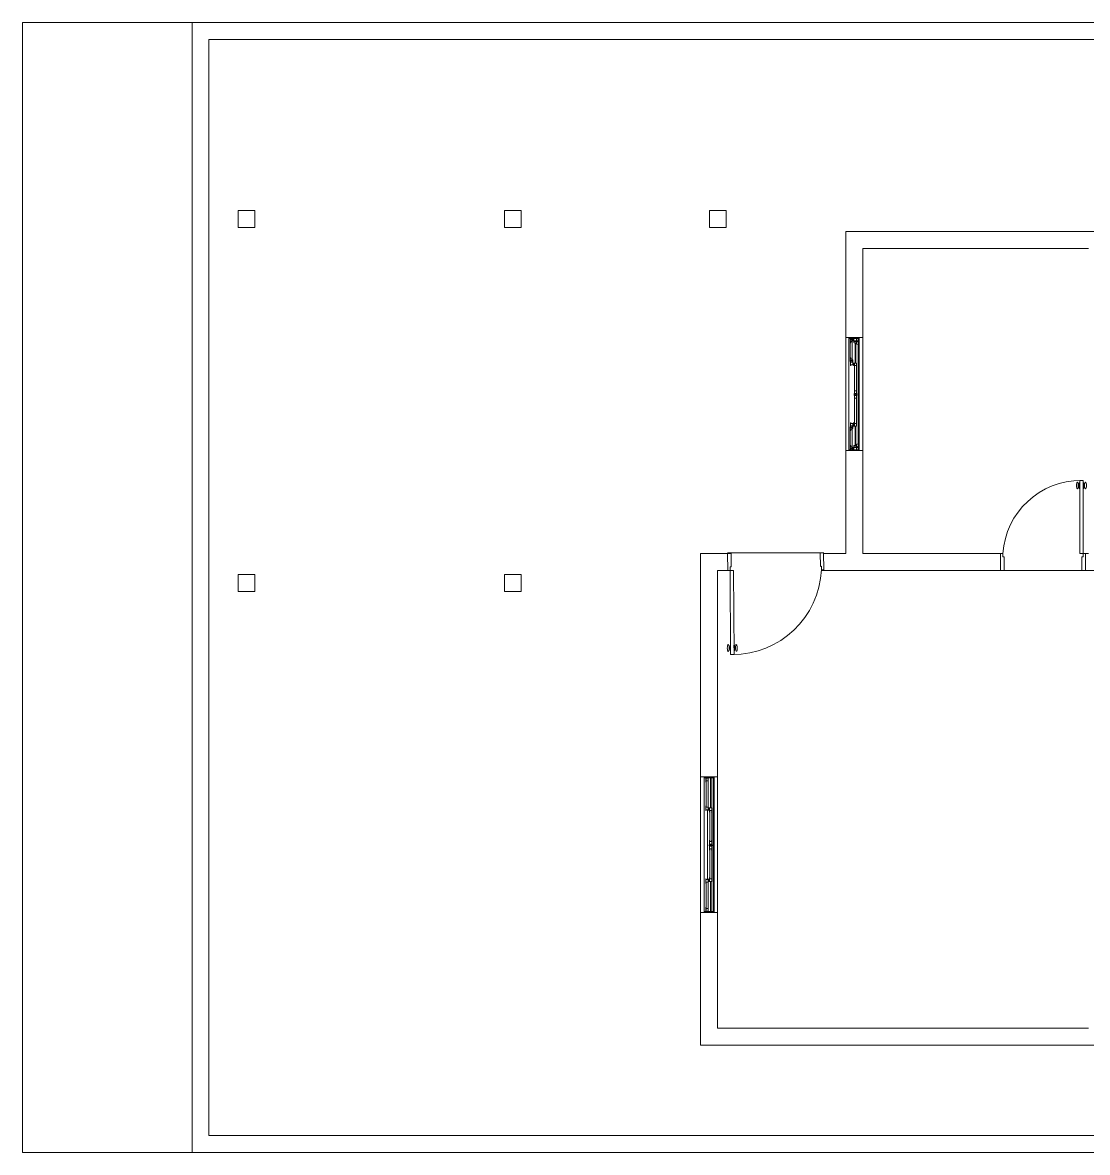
# Model space of a CAD drawing. Header units: metres. Extents: x 1628 to 1845, y 824 to 931.
# Drawn here: x 1754.82 to 1764.25, y 921.43 to 931.43 of the extents above; entities that cross this region are included whole.
import ezdxf

# ---------------------------------------------------------------- set-up
doc = ezdxf.new("R2010")
doc.units = ezdxf.units.M
doc.header["$LTSCALE"] = 0.15
doc.layers.get('0').update_dxf_attribs({"lineweight": 0, "plot": 0})
doc.layers.add('Alvenaria', color=170, linetype='Continuous', lineweight=0)
doc.layers.add('Caixilho', color=120, linetype='Continuous', lineweight=0)

# ---------------------------------------------------------------- blocks, each defined once
blk = doc.blocks.new('JCS4F_CS120')
for p, q in [((0, 90), (1200, 90)), ((1200, 0), (0, 0)), ((7.4, 81.9), (1192.6, 81.9)), ((7.4, 61.5), (274.3, 61.5)), ((7.4, 55.7), (274.3, 55.7)), ((925.7, 61.5), (1192.6, 61.5)), ((925.7, 55.7), (1192.6, 55.7))]:
    blk.add_line(p, q)
for points in [[(7.4, 35.6), (17.4, 35.6), (17.4, 37), (7.4, 37), (7.4, 82.2), (20, 82.2), (20, 83.6), (7.4, 83.6), (6.5, 84.1), (6, 83.6), (1.4, 83.6), (1.4, 88.6), (6, 88.6), (6.5, 88.1), (7.4, 88.6), (7.4, 90), (0, 90), (0, 77.2), (1.4, 77.2), (1.4, 82.2), (5.9, 82.2), (5.9, 7.8), (1.4, 7.8), (1.4, 12.8), (0, 12.8), (0, 0), (7.4, 0), (7.4, 1.4), (6.5, 1.9), (6, 1.4), (1.4, 1.4), (1.4, 6.4), (6, 6.4), (6.5, 5.9), (7.4, 6.4), (7.4, 16.6), (17.4, 16.6), (17.4, 18), (7.4, 18)], [(1192.6, 35.6), (1182.6, 35.6), (1182.6, 37), (1192.6, 37), (1192.6, 82.2), (1180, 82.2), (1180, 83.6), (1192.6, 83.6), (1193.5, 84.1), (1194, 83.6), (1198.6, 83.6), (1198.6, 88.6), (1194, 88.6), (1193.5, 88.1), (1192.6, 88.6), (1192.6, 90), (1200, 90), (1200, 77.2), (1198.6, 77.2), (1198.6, 82.2), (1194.1, 82.2), (1194.1, 7.8), (1198.6, 7.8), (1198.6, 12.8), (1200, 12.8), (1200, 0), (1192.6, 0), (1192.6, 1.4), (1193.5, 1.9), (1194, 1.4), (1198.6, 1.4), (1198.6, 6.4), (1194, 6.4), (1193.5, 5.9), (1192.6, 6.4), (1192.6, 16.6), (1182.6, 16.6), (1182.6, 18), (1192.6, 18)]]:
    blk.add_lwpolyline(points, close=True)
for points in [[(13.4, 18.1), (15.9, 18.1), (15.9, 18.4), (17.4, 18.4), (17.4, 16.8), (45.8, 16.8), (45.8, 18), (44.3, 18), (44.3, 20.8), (43.1, 20.8), (43.1, 18), (35.3, 18), (35.3, 35.6), (43.1, 35.6), (43.1, 32.8), (44.3, 32.8), (44.3, 35.6), (45.8, 35.6), (45.8, 36.8), (17.4, 36.8), (17.4, 35.2), (15.9, 35.2), (15.9, 35.5), (13.4, 35.5), (9.8, 34.5, 1), (10.2, 33.4), (13.6, 34.3), (18.6, 34.3), (18.6, 35.6), (34.1, 35.6), (34.1, 18), (18.6, 18), (18.6, 19.3), (13.6, 19.3), (10.2, 20.2, 1), (9.8, 19.1)], [(285.7, 45.3), (285.7, 44.3), (284.5, 44.3), (284.5, 43), (290, 43), (290, 44.3), (288.7, 44.3), (288.7, 45.3), (294.2, 45.3, -0.414214), (297.5, 42.1), (296.3, 42.1), (296.3, 42.1, 0.414214), (294.2, 44.1), (291.3, 44.1), (291.3, 18), (294.2, 18, 0.414214), (296.3, 20.1), (296.3, 20.1), (297.5, 20.1), (297.5, 20.1, -0.414214), (294.2, 16.8), (256.4, 16.8), (256.4, 18), (268.4, 18), (268.4, 35.6), (256.4, 35.6), (256.4, 36.8), (290.1, 36.8), (290.1, 41.3), (283.1, 41.9), (283.1, 43.5), (276.3, 44.1, -0.957391), (276.4, 45.3)], [(601.6, 63.4, 0.662016), (602.1, 63.2), (602.8, 63.9), (607.4, 63.1, 1.000039), (607.6, 64.3), (599.3, 65.8), (599.3, 70.1, 0.414342), (598.8, 70.6), (597.5, 70.6, 0.198923), (596.8, 70.3), (595.4, 68.9, -0.198886), (594.7, 68.6), (560.7, 68.6, 0.414214), (560.2, 68.1), (560.2, 64.6), (561.4, 64.6), (561.4, 67.4), (572.2, 67.4), (572.2, 49.8), (561.4, 49.8), (561.4, 52.6), (560.2, 52.6), (560.2, 49.1, 0.414214), (560.7, 48.6), (594.7, 48.6, -0.198886), (595.4, 48.3), (596.8, 46.9, 0.198923), (597.5, 46.6), (598.8, 46.6, 0.414342), (599.3, 47.1), (599.3, 51.4), (607.6, 52.9, 1.000039), (607.4, 54.1), (602.8, 53.3), (602.1, 54, 0.662016), (601.6, 53.8), (601.6, 53), (599.3, 52.6), (599.3, 54.1), (598.6, 54.1, 0.414075), (598.1, 53.6), (598.1, 48.5, -0.668231), (597.2, 48.2), (595.1, 50.3), (595.1, 66.9), (597.2, 69, -0.668231), (598.1, 68.7), (598.1, 63.6, 0.414075), (598.6, 63.1), (599.3, 63.1), (599.3, 64.6), (601.6, 64.2)], [(891, 67.4), (891, 64.6), (889.8, 64.6), (889.8, 68.6), (889.8, 68.6), (925.7, 68.6), (925.7, 41.8, -0.414214), (924, 40.1), (923, 40.1), (923, 41.1), (924.2, 41.1), (924.2, 42.4), (918.7, 42.4), (918.7, 41.1), (920, 41.1), (920, 40.1), (911.1, 40.1, -0.957391), (911, 41.3), (917, 41.8, 0.388979), (917.5, 42.3), (917.5, 43.1, -0.39085), (918, 43.6), (923.7, 44.1, 0.39085), (924.2, 44.6), (924.2, 48.1, 0.414214), (923.7, 48.6), (889.8, 48.6), (889.8, 52.6), (891, 52.6), (891, 49.8), (902.8, 49.8), (902.8, 67.4)], [(914.3, 45.3), (914.3, 44.3), (915.5, 44.3), (915.5, 43), (910, 43), (910, 44.3), (911.3, 44.3), (911.3, 45.3), (905.8, 45.3, 0.414214), (902.5, 42.1), (903.7, 42.1), (903.7, 42.1, -0.414214), (905.8, 44.1), (908.7, 44.1), (908.7, 18), (905.8, 18, -0.414214), (903.7, 20.1), (903.7, 20.1), (902.5, 20.1), (902.5, 20.1, 0.414214), (905.8, 16.8), (943.6, 16.8), (943.6, 18), (931.6, 18), (931.6, 35.6), (943.6, 35.6), (943.6, 36.8), (909.9, 36.8), (909.9, 41.3), (916.9, 41.9), (916.9, 43.5), (923.4, 44.1, 0.957391), (923.3, 45.3)], [(1186.6, 18.1), (1184.1, 18.1), (1184.1, 18.4), (1182.6, 18.4), (1182.6, 16.8), (1154.2, 16.8), (1154.2, 18), (1155.7, 18), (1155.7, 20.8), (1156.9, 20.8), (1156.9, 18), (1164.7, 18), (1164.7, 35.6), (1156.9, 35.6), (1156.9, 32.8), (1155.7, 32.8), (1155.7, 35.6), (1154.2, 35.6), (1154.2, 36.8), (1182.6, 36.8), (1182.6, 35.2), (1184.1, 35.2), (1184.1, 35.5), (1186.6, 35.5), (1190.2, 34.5, -1), (1189.8, 33.4), (1186.4, 34.3), (1181.4, 34.3), (1181.4, 35.6), (1165.9, 35.6), (1165.9, 18), (1181.4, 18), (1181.4, 19.3), (1186.4, 19.3), (1189.8, 20.2, -1), (1190.2, 19.1)]]:
    blk.add_lwpolyline(points, format="xyb", close=True)
for points in [[(44.3, 35.5), (268.4, 35.5)], [(268.4, 18.1), (44.3, 18.1)], [(291.3, 31.1), (908.7, 31.1)], [(560.2, 67.4), (310.6, 67.4)], [(560.2, 49.8), (310.6, 49.8)], [(892.4, 67.4), (647.6, 67.4)], [(892.4, 49.8), (647.6, 49.8)], [(1155.7, 35.5), (931.6, 35.5)], [(931.6, 18.1), (1155.7, 18.1)]]:
    blk.add_lwpolyline(points)
blk.add_lwpolyline([(274.3, 66.9), (274.3, 41.8), (274.3, 41.8, 0.414214), (276, 40.1), (276, 40.1), (276.5, 40.1), (276.5, 40.1, 0.29569), (277.4, 40.6), (277.4, 40.6), (277.4, 41.1), (275.8, 41.1), (275.8, 42.4), (281.6, 42.4), (281.6, 41.1), (280.4, 41.1), (280.4, 40.6), (280.4, 40.6, 0.414214), (280.9, 40.1), (280.9, 40.1), (289.2, 40.1), (289.2, 40.1, 0.84382), (289.4, 41.3), (289.4, 41.3), (283.3, 41.8), (283.3, 41.8, -0.388156), (282.8, 42.3), (282.8, 42.3), (282.8, 43), (282.8, 43, 0.39164), (282.3, 43.6), (282.3, 43.6), (276, 44.1), (276, 44.1, -0.39164), (275.5, 44.6), (275.5, 44.6), (275.5, 48.1, -0.414214), (276, 48.6), (310.1, 48.6), (310.1, 48.6, 0.407557), (310.6, 49.1), (310.6, 49.1), (310.6, 52.6), (309.4, 52.6), (309.4, 49.8), (298.6, 49.8), (298.6, 67.4), (309.4, 67.4), (309.4, 64.6), (310.6, 64.6), (310.6, 68.1), (310.6, 68.1, 0.414214), (310.1, 68.6), (310.1, 68.6), (276, 68.6), (276, 68.6, 0.414214), (274.3, 66.9)], format="xyb")
at = {"linetype": 'Continuous', "flags": 128}
blk.add_lwpolyline([(612.7, 50.2), (612.7, 67), (610.5, 69.1, 0.668182), (609.7, 68.8), (609.7, 65.6), (608.5, 65.6), (608.5, 67.1), (607.7, 67.1, -0.414214), (607.2, 67.6), (607.2, 68.1), (608.5, 68.1), (608.5, 69.4), (603, 69.4), (603, 68.1), (604.2, 68.1), (604.2, 67.6, -0.414214), (603.7, 67.1, 0.000022), (602.3, 67.1, -0.414266), (601.8, 67.6), (601.8, 70.1, -0.41423), (602.3, 70.6), (610.4, 70.6, -0.198925), (611.1, 70.3), (612.5, 68.9, 0.19891), (613.2, 68.6), (647.1, 68.6, -0.414229), (647.6, 68.1), (647.6, 64.6), (646.4, 64.6), (646.4, 67.4), (635.6, 67.4), (635.6, 49.8), (646.4, 49.8), (646.4, 52.6), (647.6, 52.6), (647.6, 49.1, -0.414214), (647.1, 48.6), (613.2, 48.6, 0.198953), (612.5, 48.3, -0.000079), (611.1, 46.9, -0.198864), (610.4, 46.6), (602.3, 46.6, -0.414214), (601.8, 47.1), (601.8, 49.6, -0.414214), (602.3, 50.1), (603.7, 50.1, -0.414229), (604.2, 49.6), (604.2, 49.1), (603, 49.1), (603, 47.8), (608.5, 47.8), (608.5, 49.1), (607.2, 49.1), (607.2, 49.6, -0.414214), (607.7, 50.1), (608.5, 50.1), (608.5, 51.6), (609.7, 51.6), (609.7, 48.4, 0.668231), (610.5, 48.1)], format="xyb", close=True, dxfattribs=at)
blk = doc.blocks.new('porta080a')
at = {"layer": 'Caixilho'}
for p, q in [((0.15, 0.83), (0.12, 0.83)), ((0.12, 0.83), (0.12, 0.83)), ((0.12, 0.83), (0.12, 0.82))]:
    blk.add_line(p, q, dxfattribs=at)
for points in [[(0.12, 0.82), (0, 0.82), (0, 0.85), (0.15, 0.85), (0.15, 0.83)], [(0.12, 0.03), (0, 0.03), (0, 0), (0.15, 0), (0.15, 0.02)], [(0.12, 0.03), (0.12, 0.02), (0.15, 0.02)]]:
    blk.add_lwpolyline(points, dxfattribs=at)
for points in [[(0.15, 0.02), (0.15, 0.05), (0.895, 0.05), (0.895, 0.02)], [(0.812, 0.05), (0.862, 0.05), (0.862, 0.055), (0.812, 0.055)], [(0.812, 0.02), (0.862, 0.02), (0.862, 0.015), (0.812, 0.015)], [(0.843, 0.055), (0.831, 0.055), (0.831, 0.063), (0.843, 0.063)], [(0.843, 0.015), (0.831, 0.015), (0.831, 0.007), (0.843, 0.007)]]:
    blk.add_lwpolyline(points, close=True, dxfattribs=at)
blk.add_arc((0.107, 0.042), 0.789, 359.4551, 86.8474, dxfattribs=at)
blk.add_ellipse((0.837, 0.071), major_axis=(-0.0297, 0), ratio=0.27586, dxfattribs=at)
at = {"layer": 'Caixilho', "extrusion": (0, 0, -1)}
blk.add_ellipse((0.837, -0.001), major_axis=(-0.0297, 0), ratio=0.27586, dxfattribs=at)
blk = doc.blocks.new('porta070a')
at = {"layer": 'Caixilho'}
for p, q in [((0.15, 0.73), (0.12, 0.73)), ((0.12, 0.73), (0.12, 0.73)), ((0.12, 0.73), (0.12, 0.72))]:
    blk.add_line(p, q, dxfattribs=at)
for points in [[(0.12, 0.72), (0, 0.72), (0, 0.75), (0.15, 0.75), (0.15, 0.73)], [(0.12, 0.03), (0, 0.03), (0, 0), (0.15, 0), (0.15, 0.02)], [(0.12, 0.03), (0.12, 0.02), (0.15, 0.02)]]:
    blk.add_lwpolyline(points, dxfattribs=at)
for points in [[(0.15, 0.02), (0.15, 0.05), (0.795, 0.05), (0.795, 0.02)], [(0.726, 0.05), (0.776, 0.05), (0.776, 0.055), (0.726, 0.055)], [(0.726, 0.02), (0.776, 0.02), (0.776, 0.015), (0.726, 0.015)], [(0.757, 0.055), (0.745, 0.055), (0.745, 0.063), (0.757, 0.063)], [(0.757, 0.015), (0.745, 0.015), (0.745, 0.007), (0.757, 0.007)]]:
    blk.add_lwpolyline(points, close=True, dxfattribs=at)
blk.add_arc((0.106, 0.042), 0.689, 359.3762, 86.3751, dxfattribs=at)
blk.add_ellipse((0.751, 0.071), major_axis=(-0.0297, 0), ratio=0.27586, dxfattribs=at)
at = {"layer": 'Caixilho', "extrusion": (0, 0, -1)}
blk.add_ellipse((0.751, -0.001), major_axis=(-0.0297, 0), ratio=0.27586, dxfattribs=at)
blk = doc.blocks.new('JCB4F_CS100')
for p, q in [((0, 90), (1000, 90)), ((1000, 0), (0, 0)), ((7.4, 81.9), (28.9, 81.9)), ((28.9, 81.9), (7.4, 81.9)), ((7.4, 69), (28.4, 69)), ((46, 12.8), (177.8, 12.8)), ((46.2, 61.5), (224.6, 61.5)), ((46.4, 55.7), (224.6, 55.7)), ((56.9, 81.9), (943.1, 81.9)), ((247.5, 67.1), (472, 67.1)), ((247.5, 50.1), (472, 50.1)), ((782.9, 61.5), (953.8, 61.5)), ((782.9, 55.7), (953.6, 55.7)), ((954, 12.8), (822.2, 12.8)), ((971.1, 81.9), (992.6, 81.9)), ((992.6, 69), (971.6, 69))]:
    blk.add_line(p, q)
for points in [[(7.4, 35.6), (17.4, 35.6), (17.4, 37), (7.4, 37), (7.4, 82.2), (20, 82.2), (20, 83.6), (7.4, 83.6), (6.5, 84.1), (6, 83.6), (1.4, 83.6), (1.4, 88.6), (6, 88.6), (6.5, 88.1), (7.4, 88.6), (7.4, 90), (0, 90), (0, 77.2), (1.4, 77.2), (1.4, 82.2), (5.9, 82.2), (5.9, 7.8), (1.4, 7.8), (1.4, 12.8), (0, 12.8), (0, 0), (7.4, 0), (7.4, 1.4), (6.5, 1.9), (6, 1.4), (1.4, 1.4), (1.4, 6.4), (6, 6.4), (6.5, 5.9), (7.4, 6.4), (7.4, 16.6), (17.4, 16.6), (17.4, 18), (7.4, 18)], [(992.6, 35.6), (982.6, 35.6), (982.6, 37), (992.6, 37), (992.6, 82.2), (980, 82.2), (980, 83.6), (992.6, 83.6), (993.5, 84.1), (994, 83.6), (998.6, 83.6), (998.6, 88.6), (994, 88.6), (993.5, 88.1), (992.6, 88.6), (992.6, 90), (1000, 90), (1000, 77.2), (998.6, 77.2), (998.6, 82.2), (994.1, 82.2), (994.1, 7.8), (998.6, 7.8), (998.6, 12.8), (1000, 12.8), (1000, 0), (992.6, 0), (992.6, 1.4), (993.5, 1.9), (994, 1.4), (998.6, 1.4), (998.6, 6.4), (994, 6.4), (993.5, 5.9), (992.6, 6.4), (992.6, 16.6), (982.6, 16.6), (982.6, 18), (992.6, 18)]]:
    blk.add_lwpolyline(points, close=True)
for points in [[(7.4, 45), (42.5, 45, 0.357337), (45.4, 47.4, 0.099331), (45.4, 66.6, 0.357337), (42.5, 69), (32.9, 69)], [(34.9, 69.3), (32.9, 69.3), (32.9, 85.1), (34.9, 85.1), (34.9, 84.3, 0.453094), (36.6, 82.8), (53.6, 85, -0.453094), (56.9, 82.1), (56.9, 72.1, -0.453094), (53.6, 69.1), (36.6, 71.3, 0.453094), (34.9, 69.8), (34.9, 69.3)], [(965.1, 69.3), (967.1, 69.3), (967.1, 85.1), (965.1, 85.1), (965.1, 84.3, -0.453094), (963.4, 82.8), (946.4, 85, 0.453094), (943.1, 82.1), (943.1, 72.1, 0.453094), (946.4, 69.1), (963.4, 71.3, -0.453094), (965.1, 69.8), (965.1, 69.3)], [(992.6, 45), (957.5, 45, -0.357337), (954.6, 47.4, -0.099331), (954.6, 66.6, -0.357337), (957.5, 69), (967.1, 69)]]:
    blk.add_lwpolyline(points, format="xyb")
for points in [[(18.6, 35.6), (20.7, 35.6), (20.7, 32.1), (23.1, 32.1), (23.1, 33.1), (21.9, 33.1), (21.9, 35.6), (27.4, 35.6), (27.4, 33.1), (26.1, 33.1), (26.1, 32.1), (28.6, 32.1), (28.6, 36.8), (17.4, 36.8), (17.4, 35.2), (15.9, 35.2), (15.9, 35.5), (13.4, 35.5), (9.8, 34.5, 1), (10.2, 33.4), (13.6, 34.3), (17.4, 34.3), (17.4, 19.3), (13.6, 19.3), (10.2, 20.2, 1), (9.8, 19.1), (13.4, 18.1), (15.9, 18.1), (15.9, 18.4), (17.4, 18.4), (17.4, 16.8), (18.6, 16.8)], [(205.2, 34.2), (203.1, 34.2), (203.1, 30.7), (200.6, 30.7), (200.6, 31.7), (201.9, 31.7), (201.9, 34.2), (196.4, 34.2), (196.4, 31.7), (197.6, 31.7), (197.6, 30.7), (195.2, 30.7), (195.2, 35.4), (206.4, 35.4), (206.4, 33.8), (207.9, 33.8), (207.9, 34.1), (210.4, 34.1), (214, 33.1, -1), (213.6, 32), (210.2, 32.9), (206.4, 32.9), (206.4, 17.9), (210.2, 17.9), (213.6, 18.8, -1), (214, 17.7), (210.4, 16.7), (207.9, 16.7), (207.9, 17), (206.4, 17), (206.4, 15.4), (205.2, 15.4)], [(235.7, 43.9), (235.7, 42.9), (234.4, 42.9), (234.4, 41.6), (239.9, 41.6), (239.9, 42.9), (238.7, 42.9), (238.7, 43.9), (244.2, 43.9, -0.414214), (247.5, 40.6), (246.3, 40.6), (246.3, 40.6, 0.414214), (244.2, 42.7), (241.3, 42.7), (241.3, 16.6), (244.2, 16.6, 0.414214), (246.3, 18.6), (246.3, 18.6), (247.5, 18.6), (247.5, 18.6, -0.414214), (244.2, 15.4), (206.4, 15.4), (206.4, 16.6), (218.4, 16.6), (218.4, 34.2), (206.4, 34.2), (206.4, 35.4), (240.1, 35.4), (240.1, 39.9), (233.1, 40.5), (233.1, 42.1), (226.6, 42.7, -0.957391), (226.7, 43.9)], [(239.2, 40.1, 0.957391), (239.2, 41.3), (233.2, 41.8, -0.388979), (232.8, 42.3), (232.8, 43.1, 0.39085), (232.3, 43.6), (226.5, 44.1, -0.39085), (226.1, 44.6), (226.1, 48.1, -0.414214), (226.6, 48.6), (259.5, 48.6), (259.5, 49.8), (247.5, 49.8), (247.5, 67.4), (259.5, 67.4), (259.5, 68.6), (224.6, 68.6), (224.6, 41.8, 0.414214), (226.3, 40.1), (227.3, 40.1), (227.3, 41.1), (226.1, 41.1), (226.1, 42.4), (231.6, 42.4), (231.6, 41.1), (230.3, 41.1), (230.3, 40.1)], [(494.9, 50.3), (497, 48.1, 0.668179), (497.9, 48.5), (497.9, 54.1), (499.1, 54.1), (499.1, 52.6), (501.4, 53), (501.4, 53.8, -0.668179), (501.9, 54), (502.6, 53.3), (507.2, 54.1, -1), (507.4, 52.9), (499.1, 51.4), (499.1, 46.6), (496.9, 46.6), (494.9, 48.6), (460, 48.6), (460, 49.8), (472, 49.8), (472, 67.4), (460, 67.4), (460, 68.6), (494.9, 68.6), (496.9, 70.6), (499.1, 70.6), (499.1, 65.8), (507.4, 64.3, -1), (507.2, 63.1), (502.6, 63.9), (501.9, 63.2, -0.668179), (501.4, 63.4), (501.4, 64.2), (499.1, 64.6), (499.1, 63.1), (497.9, 63.1), (497.9, 68.7, 0.668179), (497, 69.1), (494.9, 66.9)], [(509.1, 68.7), (509.1, 65.6), (507.9, 65.6), (507.9, 67.1), (506.6, 67.1), (506.6, 68.1), (507.9, 68.1), (507.9, 69.4), (502.4, 69.4), (502.4, 68.1), (503.6, 68.1), (503.6, 67.1), (501.2, 67.1), (501.2, 70.6), (510.1, 70.6), (512.1, 68.6), (547, 68.6), (547, 67.4), (535, 67.4), (535, 49.8), (547, 49.8), (547, 48.6), (512.1, 48.6), (510.1, 46.6), (501.2, 46.6), (501.2, 50.1), (503.6, 50.1), (503.6, 49.1), (502.4, 49.1), (502.4, 47.8), (507.9, 47.8), (507.9, 49.1), (506.6, 49.1), (506.6, 50.1), (507.9, 50.1), (507.9, 51.6), (509.1, 51.6), (509.1, 48.5, 0.668179), (509.9, 48.1), (512.1, 50.3), (512.1, 66.9), (509.9, 69.1, 0.668179)], [(748, 49.8), (760, 49.8), (760, 67.4), (748, 67.4), (748, 68.6), (782.9, 68.6), (782.9, 41.8, -0.414214), (781.2, 40.1), (780.1, 40.1), (780.1, 41.1), (781.4, 41.1), (781.4, 42.4), (775.9, 42.4), (775.9, 41.1), (777.1, 41.1), (777.1, 40.1), (768.3, 40.1, -0.957391), (768.2, 41.3), (774.2, 41.8, 0.388979), (774.7, 42.3), (774.7, 43.1, -0.39085), (775.1, 43.6), (780.9, 44.1, 0.39085), (781.4, 44.6), (781.4, 48.1, 0.414214), (780.9, 48.6), (748, 48.6)], [(764.3, 43.9), (764.3, 42.9), (765.6, 42.9), (765.6, 41.6), (760.1, 41.6), (760.1, 42.9), (761.3, 42.9), (761.3, 43.9), (755.8, 43.9, 0.414214), (752.5, 40.6), (753.7, 40.6), (753.7, 40.6, -0.414214), (755.8, 42.7), (758.7, 42.7), (758.7, 16.6), (755.8, 16.6, -0.414214), (753.7, 18.6), (753.7, 18.6), (752.5, 18.6), (752.5, 18.6, 0.414214), (755.8, 15.4), (793.6, 15.4), (793.6, 16.6), (781.6, 16.6), (781.6, 34.2), (793.6, 34.2), (793.6, 35.4), (759.9, 35.4), (759.9, 39.9), (766.9, 40.5), (766.9, 42.1), (773.4, 42.7, 0.957391), (773.3, 43.9)], [(794.8, 34.2), (796.9, 34.2), (796.9, 30.7), (799.4, 30.7), (799.4, 31.7), (798.1, 31.7), (798.1, 34.2), (803.6, 34.2), (803.6, 31.7), (802.4, 31.7), (802.4, 30.7), (804.8, 30.7), (804.8, 35.4), (793.6, 35.4), (793.6, 33.8), (792.1, 33.8), (792.1, 34.1), (789.6, 34.1), (786, 33.1, 1), (786.4, 32), (789.8, 32.9), (793.6, 32.9), (793.6, 17.9), (789.8, 17.9), (786.4, 18.8, 1), (786, 17.7), (789.6, 16.7), (792.1, 16.7), (792.1, 17), (793.6, 17), (793.6, 15.4), (794.8, 15.4)], [(981.4, 35.6), (979.3, 35.6), (979.3, 32.1), (976.9, 32.1), (976.9, 33.1), (978.1, 33.1), (978.1, 35.6), (972.6, 35.6), (972.6, 33.1), (973.9, 33.1), (973.9, 32.1), (971.4, 32.1), (971.4, 36.8), (982.6, 36.8), (982.6, 35.2), (984.1, 35.2), (984.1, 35.5), (986.6, 35.5), (990.2, 34.5, -1), (989.8, 33.4), (986.4, 34.3), (982.6, 34.3), (982.6, 19.3), (986.4, 19.3), (989.8, 20.2, -1), (990.2, 19.1), (986.6, 18.1), (984.1, 18.1), (984.1, 18.4), (982.6, 18.4), (982.6, 16.8), (981.4, 16.8)]]:
    blk.add_lwpolyline(points, format="xyb", close=True)
for points in [[(20.9, 28.8), (46, 28.8), (46, 24.9), (44.8, 24.9), (44.8, 27.7), (34, 27.7), (34, 14.1), (44.8, 14.1), (44.8, 16.9), (46, 16.9), (46, 12.8), (12.9, 12.8), (12.9, 14.1)], [(12.9, 14.1), (22.9, 14.1), (22.9, 27.7), (20.9, 27.7), (20.9, 28.8)], [(32.9, 47), (28.9, 47), (28.9, 85.1), (32.9, 85.1), (32.9, 47)], [(177.8, 28.8), (46, 28.8)], [(210.9, 14.1), (200.9, 14.1), (200.9, 27.7), (202.9, 27.7), (202.9, 28.8), (177.8, 28.8), (177.8, 24.9), (179, 24.9), (179, 27.7), (189.8, 27.7), (189.8, 14.1), (179, 14.1), (179, 16.9), (177.8, 16.9), (177.8, 12.8), (210.9, 12.8), (210.9, 14.1)], [(535, 67.4), (760, 67.4)], [(535, 49.8), (760, 49.8)], [(789.1, 14.1), (799.1, 14.1), (799.1, 27.7), (797.1, 27.7), (797.1, 28.8), (822.2, 28.8), (822.2, 24.9), (821, 24.9), (821, 27.7), (810.2, 27.7), (810.2, 14.1), (821, 14.1), (821, 16.9), (822.2, 16.9), (822.2, 12.8), (789.1, 12.8), (789.1, 14.1)], [(822.2, 28.8), (954, 28.8)], [(979.1, 28.8), (954, 28.8), (954, 24.9), (955.2, 24.9), (955.2, 27.7), (966, 27.7), (966, 14.1), (955.2, 14.1), (955.2, 16.9), (954, 16.9), (954, 12.8), (987.1, 12.8), (987.1, 14.1)], [(967.1, 47), (971.1, 47), (971.1, 85.1), (967.1, 85.1), (967.1, 47)], [(987.1, 14.1), (977.1, 14.1), (977.1, 27.7), (979.1, 27.7), (979.1, 28.8)]]:
    blk.add_lwpolyline(points)

msp = doc.modelspace()

# ---------------------------------------------------------------- linework, layer by layer
at = {"layer": 'Alvenaria', "ltscale": 10}
for p, q in [((1756.321, 931.428), (1754.821, 931.428)), ((1754.821, 931.428), (1754.821, 921.428)), ((1761.063, 926.729), (1760.822, 926.729)), ((1761.913, 926.735), (1761.063, 926.735)), ((1762.109, 926.729), (1761.913, 926.729)), ((1760.972, 926.579), (1761.064, 926.579)), ((1762.259, 926.579), (1761.894, 926.579)), ((1764.23, 926.579), (1763.48, 926.579)), ((1756.321, 921.428), (1754.821, 921.428))]:
    msp.add_line(p, q, dxfattribs=at)
at = {"layer": 'Alvenaria'}
for p, q in [((1771.507, 929.579), (1762.109, 929.579)), ((1762.109, 929.579), (1762.109, 926.729)), ((1764.257, 929.429), (1762.259, 929.429)), ((1762.259, 929.429), (1762.259, 926.729)), ((1760.822, 926.729), (1760.822, 922.378)), ((1762.259, 926.729), (1763.5, 926.729)), ((1764.18, 926.729), (1764.257, 926.729)), ((1760.972, 926.579), (1760.972, 922.528)), ((1762.259, 926.579), (1763.51, 926.579)), ((1764.2, 926.579), (1764.407, 926.579)), ((1760.972, 922.528), (1764.257, 922.528)), ((1760.822, 922.378), (1773.607, 922.378))]:
    msp.add_line(p, q, dxfattribs=at)
at = {"layer": 'Alvenaria', "ltscale": 10}
for points in [[(1756.321, 931.428), (1781.321, 931.428), (1781.321, 921.428), (1756.321, 921.428)], [(1756.471, 931.278), (1781.171, 931.278), (1781.171, 921.578), (1756.471, 921.578)], [(1756.878, 929.764), (1756.728, 929.764), (1756.728, 929.614), (1756.878, 929.614)], [(1759.236, 929.764), (1759.086, 929.764), (1759.086, 929.614), (1759.236, 929.614)], [(1761.051, 929.764), (1760.901, 929.764), (1760.901, 929.614), (1761.051, 929.614)], [(1756.878, 926.393), (1756.728, 926.393), (1756.728, 926.543), (1756.878, 926.543)], [(1759.236, 926.393), (1759.086, 926.393), (1759.086, 926.543), (1759.236, 926.543)]]:
    msp.add_lwpolyline(points, close=True, dxfattribs=at)
at = {"layer": 'Alvenaria'}
for points in [[(1762.259, 928.64), (1762.109, 928.64)], [(1762.109, 927.64), (1762.259, 927.64)], [(1760.972, 924.751), (1760.822, 924.751)], [(1760.822, 923.551), (1760.972, 923.551)]]:
    msp.add_lwpolyline(points, dxfattribs=at)

# ---------------------------------------------------------------- block references
at = {"layer": 'Caixilho', "xscale": 0.001000000000203727, "yscale": 0.001000000000203727, "zscale": 0.001000000000203727, "rotation": 270}
for name, p in [('JCB4F_CS100', (1762.136, 928.639)), ('JCS4F_CS120', (1760.854, 924.751))]:
    msp.add_blockref(name, p, dxfattribs=at)
at = {"layer": 'Caixilho'}
for name, p, rotation in [('porta070a', (1764.23, 926.579), 89.99999999999999), ('porta080a', (1761.063, 926.729), 270.4090225348079)]:
    msp.add_blockref(name, p, dxfattribs=dict(at, rotation=rotation))

doc.saveas('drawing.dxf')
